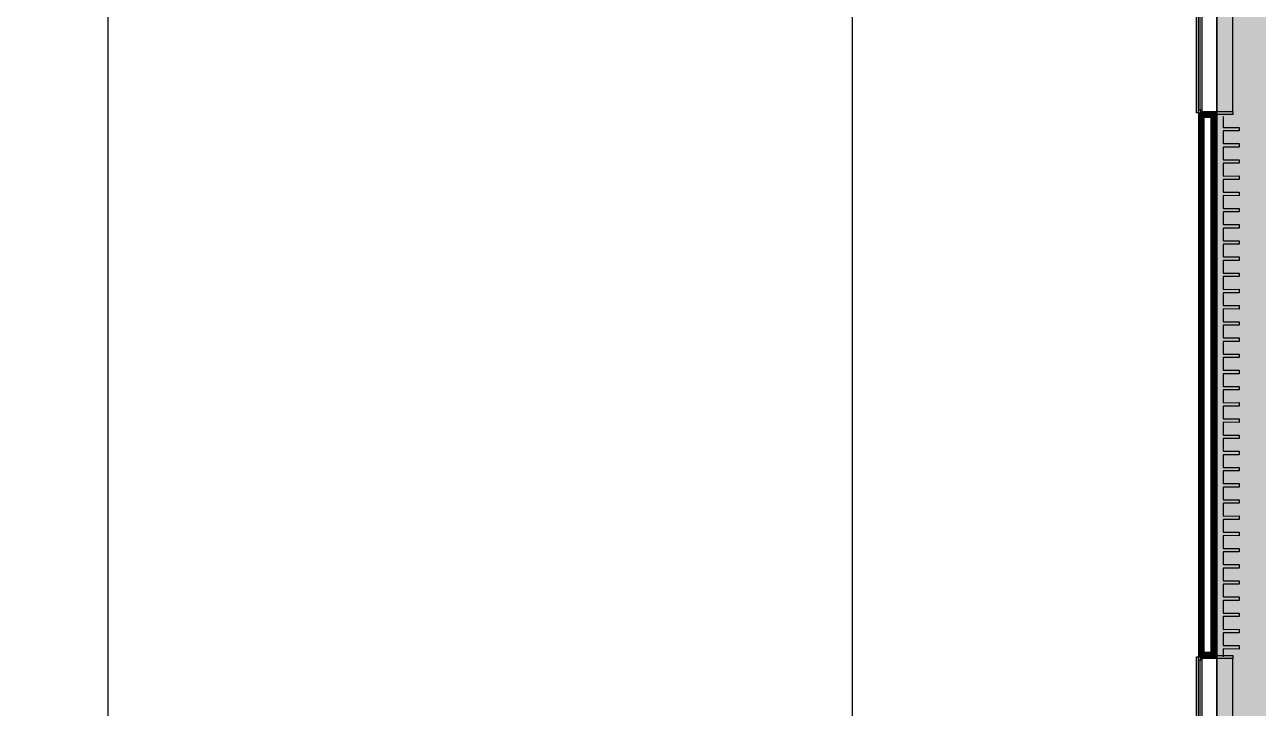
# Model space of a CAD drawing. Header units: millimetres. Extents: x -284281 to 1648660, y -821378 to -151356.
# Drawn here: x 444506 to 463570, y -195285 to -184729 of the extents above; entities that cross this region are included whole.
import ezdxf

# ---------------------------------------------------------------- set-up
doc = ezdxf.new("R2010")
doc.units = ezdxf.units.MM
doc.header["$MEASUREMENT"] = 0
doc.set_wipeout_variables(frame=1)
doc.linetypes.add('Traits', pattern=[282.222223, 141.111112, -141.111112])
doc.linetypes.add('Wipeout_Contour', pattern=[1000, 0, -1000])
for name, color, linetype in [('Cotations - 1_100', 7, 'Continuous'), ('Fenêtres ARCHICAD', 7, 'Continuous'), ('Nouveau_0', 7, 'Continuous'), ('Sols_ Dalles', 7, 'Continuous')]:
    doc.layers.add(name, color=color, linetype=linetype)
doc.styles.add('STYLE_GENERE_2', font='arial.ttf')
doc.dimstyles.new('STYLE_GENERE__1', dxfattribs={"dimtxt": 250, "dimasz": 190, "dimexe": 0.18, "dimexo": 0.0625, "dimgap": 0, "dimtad": 1, "dimtih": 1, "dimtoh": 1, "dimlfac": 0.001, "dimzin": 0, "dimdsep": 46, "dimtxsty": 'STYLE_GENERE_2', "dimblk": 'ARROWHEAD_6', "dimblk1": 'ARROWHEAD_6', "dimblk2": 'ARROWHEAD_6', "dimcen": 0.09, "dimse1": 1, "dimse2": 1, "dimclrd": 7, "dimclre": 7, "dimclrt": 7, "dimazin": 0, "dimtfac": 1, "dimtdec": 4, "dimtmove": 0, "dimatfit": 3, "dimfxl": 1, "dimtolj": 1, "dimtzin": 0, "dimarcsym": 0})
doc.dimstyles.new('STYLE_GENERE__2', dxfattribs={"dimtxt": 250, "dimasz": 190, "dimexe": 0.18, "dimexo": 0.0625, "dimgap": 0, "dimtad": 1, "dimlfac": 0.001, "dimzin": 0, "dimdsep": 46, "dimtxsty": 'STYLE_GENERE_2', "dimblk": 'ARROWHEAD_6', "dimblk1": 'ARROWHEAD_6', "dimblk2": 'ARROWHEAD_6', "dimcen": 0.09, "dimse1": 1, "dimse2": 1, "dimclrd": 7, "dimclre": 7, "dimclrt": 7, "dimazin": 0, "dimtfac": 1, "dimtdec": 4, "dimtmove": 0, "dimatfit": 3, "dimfxl": 1, "dimtolj": 1, "dimtzin": 0, "dimarcsym": 0})
pattern_1 = [(45, (0, 175), (-55.684659, 55.684659), [0, -52.5, 0, -78.75]), (110, (175, 175), (74.000794, 26.934086), [0, -38.5, 0, -66.5])]
pattern_2 = [(45, (0, 0), (-7.07106781, 7.07106781), [])]

# ---------------------------------------------------------------- blocks, each defined once
blk = doc.blocks.new('Dalle_30_2', base_point=(380203, -171996))
at = {"layer": 'Sols_ Dalles', "linetype": 'Continuous', "lineweight": 0, "true_color": 0x2e271c}
blk.add_hatch(color=250, dxfattribs=at).paths.add_polyline_path([(380203, -171996), (380203, -230016), (380203, -260811), (415475, -260811), (415475, -260796), (415475, -258650), (415475, -258011), (415475, -222496), (405655, -222496), (405655, -218296), (415454, -218296), (415454, -204496), (412055, -204496), (412055, -201781), (412055, -189811), (436505, -189811), (436505, -253396), (436505, -253416), (437905, -253416), (437905, -253396), (437905, -188411), (410655, -188411), (410655, -200381), (410655, -205896), (414054, -205896), (414054, -216896), (404255, -216896), (404255, -223896), (414054, -223896), (414054, -258650), (414054, -259411), (382690, -259411), (381560, -259411), (381560, -231416), (381560, -173396), (462926, -173396), (462926, -253416), (464326, -253416), (464326, -171996)])
at = {"layer": 'Sols_ Dalles', "color": 250, "linetype": 'Continuous', "lineweight": 5, "true_color": 0x1f1f1f, "flags": 128}
blk.add_lwpolyline([(381560, -259411), (381560, -231416), (381560, -173396), (462926, -173396), (462926, -253416)], dxfattribs=at)
blk = doc.blocks.new('Fenêtre 25')
at = {"layer": 'Fenêtres ARCHICAD', "color": 7, "linetype": 'Continuous', "lineweight": 5}
for p, q in [((-800, 0), (-800, 33)), ((-800, 33), (800, 33)), ((800, 33), (800, 0)), ((-800, -30), (800, -30)), ((-800, -280), (-800, -50)), ((-800, -50), (-775, -50)), ((-775, -50), (-775, -280)), ((775, -280), (775, -50)), ((775, -50), (800, -50)), ((800, -50), (800, -280)), ((-825, -530), (-825, -280)), ((-825, -280), (-775, -280)), ((-825, -280), (-800, -280)), ((-825, -280), (-800, -280)), ((-800, -195), (-800, -265)), ((-800, -195), (-800, -265)), ((-800, -195), (-800, -265)), ((-800, -195), (-800, -265)), ((-800, -265), (-800, -280)), ((-800, -265), (-800, -280)), ((-775, -280), (-800, -280)), ((-775, -280), (-775, -530)), ((800, -280), (775, -280)), ((775, -280), (825, -280)), ((775, -530), (775, -280)), ((800, -195), (800, -265)), ((800, -195), (800, -265)), ((800, -195), (800, -265)), ((800, -195), (800, -265)), ((800, -265), (800, -280)), ((800, -265), (800, -280)), ((800, -280), (825, -280)), ((800, -280), (825, -280)), ((825, -280), (825, -530)), ((-775, -530), (-825, -530)), ((-775, -530), (775, -530)), ((825, -530), (775, -530))]:
    blk.add_line(p, q, dxfattribs=at)
at = {"layer": 'Fenêtres ARCHICAD', "color": 7, "linetype": 'Traits', "lineweight": 5}
blk.add_line((-800, 0), (800, 0), dxfattribs=at)
at = {"color": 254, "linetype": 'Wipeout_Contour', "lineweight": 0, "ltscale": 3003.33026}
blk.add_wipeout([(-750, 0), (-750, -50), (750, -50), (750, 0)], dxfattribs=at).dxf.layer = 'Fenêtres ARCHICAD'
at = {"layer": 'Fenêtres ARCHICAD', "color": 7, "linetype": 'Continuous', "lineweight": 5}
for p, q in [((-800, 0), (-750, 0)), ((-800, 0), (-800, -15)), ((-800, 0), (-800, -15)), ((-750, 0), (-750, -50)), ((-750, 0), (750, 0)), ((750, -50), (750, 0)), ((750, 0), (800, 0)), ((800, 0), (800, -15)), ((800, 0), (800, -15)), ((-800, -15), (-800, -50)), ((-800, -15), (-800, -50)), ((-750, -50), (-800, -50)), ((-800, -50), (-800, -85)), ((-800, -50), (-800, -85)), ((-800, -85), (-800, -195)), ((-800, -85), (-800, -195)), ((-800, -85), (-800, -195)), ((-800, -85), (-800, -195)), ((-750, -25), (750, -25)), ((750, -50), (-750, -50)), ((800, -50), (750, -50)), ((800, -15), (800, -50)), ((800, -15), (800, -50)), ((800, -50), (800, -85)), ((800, -50), (800, -85)), ((800, -85), (800, -195)), ((800, -85), (800, -195)), ((800, -85), (800, -195)), ((800, -85), (800, -195))]:
    blk.add_line(p, q, dxfattribs=at)
blk = doc.blocks.new('Mur_176_2', base_point=(462926, -173396))
at = {"color": 254, "linetype": 'Wipeout_Contour', "lineweight": 0, "ltscale": 2002076.797265208}
blk.add_wipeout([(462911, -194493), (462926, -194493), (462926, -186093), (462911, -186093)], dxfattribs=at)
at = {"linetype": 'Continuous', "lineweight": 5, "true_color": 0x5f5f5f}
h = blk.add_hatch(dxfattribs=at)
h.set_pattern_fill('ENDUIT_0002', color=251, style=0, pattern_type=2)
h.set_pattern_definition(pattern_1)
h.paths.add_polyline_path([(462911, -194493), (462926, -194493), (462926, -186093), (462911, -186093)])
at = {"color": 254, "linetype": 'Wipeout_Contour', "lineweight": 0, "ltscale": 2001918.571931939}
blk.add_wipeout([(462911, -186093), (462841, -186163), (462841, -194423), (462911, -194493)], dxfattribs=at)
at = {"linetype": 'Continuous', "lineweight": 5, "true_color": 0x5f5f5f}
h = blk.add_hatch(dxfattribs=at)
h.set_pattern_fill('BRIQUES_TERRE_CUITE__INT_94', color=251, style=0, pattern_type=2)
h.set_pattern_definition(pattern_2)
h.paths.add_polyline_path([(462911, -186093), (462841, -186163), (462841, -194423), (462911, -194493)])
at = {"color": 254, "linetype": 'Wipeout_Contour', "lineweight": 0, "ltscale": 2001584.626569613}
blk.add_wipeout([(462731, -186163), (462731, -194423), (462841, -194423), (462841, -186163)], dxfattribs=at)
at = {"color": 254, "linetype": 'Wipeout_Contour', "lineweight": 0, "ltscale": 2001096.459616315}
blk.add_wipeout([(462661, -186093), (462646, -186093), (462646, -194493), (462661, -194493)], dxfattribs=at)
at = {"linetype": 'Continuous', "lineweight": 5, "true_color": 0x5f5f5f}
h = blk.add_hatch(dxfattribs=at)
h.set_pattern_fill('ENDUIT_0002', color=251, style=0, pattern_type=2)
h.set_pattern_definition(pattern_1)
h.paths.add_polyline_path([(462661, -186093), (462646, -186093), (462646, -194493), (462661, -194493)])
at = {"color": 254, "linetype": 'Wipeout_Contour', "lineweight": 0, "ltscale": 2001253.678826159}
blk.add_wipeout([(462661, -186093), (462661, -194493), (462731, -194493), (462731, -186093)], dxfattribs=at)
at = {"linetype": 'Continuous', "lineweight": 5, "true_color": 0x5f5f5f}
h = blk.add_hatch(dxfattribs=at)
h.set_pattern_fill('BRIQUES_TERRE_CUITE__INT_94', color=251, style=0, pattern_type=2)
h.set_pattern_definition(pattern_2)
h.paths.add_polyline_path([(462661, -186093), (462661, -194493), (462731, -194493), (462731, -186093)])
at = {"color": 254, "linetype": 'Wipeout_Contour', "lineweight": 0, "ltscale": 1995315.401076376}
blk.add_wipeout([(462841, -186163), (462911, -186093), (462731, -186093), (462731, -186163)], dxfattribs=at)
at = {"color": 254, "linetype": 'Wipeout_Contour', "lineweight": 0, "ltscale": 2007986.03538886}
blk.add_wipeout([(462841, -194423), (462731, -194423), (462731, -194493), (462911, -194493)], dxfattribs=at)
at = {"linetype": 'Continuous', "lineweight": 5, "true_color": 0x5f5f5f}
h = blk.add_hatch(dxfattribs=at)
h.set_pattern_fill('BRIQUES_TERRE_CUITE__INT_94', color=251, style=0, pattern_type=2)
h.set_pattern_definition(pattern_2)
h.paths.add_polyline_path([(462841, -186163), (462911, -186093), (462731, -186093), (462731, -186163)])
h = blk.add_hatch(dxfattribs=at)
h.set_pattern_fill('BRIQUES_TERRE_CUITE__INT_94', color=251, style=0, pattern_type=2)
h.set_pattern_definition(pattern_2)
h.paths.add_polyline_path([(462841, -194423), (462731, -194423), (462731, -194493), (462911, -194493)])
at = {"color": 7, "linetype": 'Continuous', "lineweight": 5}
for p, q in [((462646, -186093), (462661, -186093)), ((462661, -186093), (462661, -194493)), ((462661, -186093), (462696, -186093)), ((462696, -186093), (462731, -186093)), ((462731, -186093), (462841, -186093)), ((462731, -186093), (462841, -186093)), ((462731, -194423), (462731, -186163)), ((462841, -186163), (462731, -186163)), ((462841, -186093), (462911, -186093)), ((462841, -186093), (462911, -186093)), ((462841, -194423), (462841, -186163)), ((462911, -194493), (462911, -186093)), ((462911, -186093), (462926, -186093)), ((462926, -186118), (462926, -186093)), ((462841, -194423), (462731, -194423)), ((462646, -194493), (462661, -194493)), ((462661, -194493), (462696, -194493)), ((462696, -194493), (462731, -194493)), ((462731, -194493), (462841, -194493)), ((462731, -194493), (462841, -194493)), ((462841, -194493), (462911, -194493)), ((462841, -194493), (462911, -194493)), ((462911, -194493), (462926, -194493)), ((462926, -194493), (462926, -194468))]:
    blk.add_line(p, q, dxfattribs=at)
at = {"color": 7, "linetype": 'Continuous', "lineweight": 5, "flags": 128}
for points in [[(462646, -186093), (462646, -194493)], [(462926, -194493), (462926, -186093)]]:
    blk.add_lwpolyline(points, dxfattribs=at)
at = {"layer": 'Fenêtres ARCHICAD', "color": 7, "linetype": 'Continuous', "lineweight": 5, "zscale": 1000, "rotation": 89.99999999999997}
for p in [(462646, -185293), (462646, -195293)]:
    blk.add_blockref('Fenêtre 25', p, dxfattribs=at)
blk = doc.blocks.new('Tôle profilée 25')
at = {"color": 7, "linetype": 'Continuous', "lineweight": 5}
for p, q in [((0, 8347.3), (0, 8176.5)), ((-250, 8177.5), (-250, 8150)), ((0, 8176.5), (-250, 8177.5)), ((-250, 8150), (-250, 8122.5)), ((-250, 8122.5), (0, 8123.5)), ((0, 8123.5), (0, 7926.5)), ((-250, 7927.5), (-250, 7900)), ((0, 7926.5), (-250, 7927.5)), ((-250, 7900), (-250, 7872.5)), ((-250, 7872.5), (0, 7873.5)), ((0, 7873.5), (0, 7676.5)), ((-250, 7677.5), (-250, 7650)), ((0, 7676.5), (-250, 7677.5)), ((-250, 7650), (-250, 7622.5)), ((-250, 7622.5), (0, 7623.5)), ((0, 7623.5), (0, 7426.5)), ((-250, 7427.5), (-250, 7400)), ((0, 7426.5), (-250, 7427.5)), ((-250, 7400), (-250, 7372.5)), ((-250, 7372.5), (0, 7373.5)), ((0, 7373.5), (0, 7176.5)), ((-250, 7177.5), (-250, 7150)), ((0, 7176.5), (-250, 7177.5)), ((-250, 7150), (-250, 7122.5)), ((-250, 7122.5), (0, 7123.5)), ((0, 7123.5), (0, 6926.5)), ((-250, 6927.5), (-250, 6900)), ((0, 6926.5), (-250, 6927.5)), ((-250, 6900), (-250, 6872.5)), ((-250, 6872.5), (0, 6873.5)), ((0, 6873.5), (0, 6676.5)), ((-250, 6677.5), (-250, 6650)), ((0, 6676.5), (-250, 6677.5)), ((-250, 6650), (-250, 6622.5)), ((-250, 6622.5), (0, 6623.5)), ((0, 6623.5), (0, 6426.5)), ((-250, 6427.5), (-250, 6400)), ((0, 6426.5), (-250, 6427.5)), ((-250, 6400), (-250, 6372.5)), ((-250, 6372.5), (0, 6373.5)), ((0, 6373.5), (0, 6176.5)), ((-250, 6177.5), (-250, 6150)), ((0, 6176.5), (-250, 6177.5)), ((-250, 6150), (-250, 6122.5)), ((-250, 6122.5), (0, 6123.5)), ((0, 6123.5), (0, 5926.5)), ((-250, 5927.5), (-250, 5900)), ((0, 5926.5), (-250, 5927.5)), ((-250, 5900), (-250, 5872.5)), ((-250, 5872.5), (0, 5873.5)), ((0, 5873.5), (0, 5676.5)), ((-250, 5677.5), (-250, 5650)), ((0, 5676.5), (-250, 5677.5)), ((-250, 5650), (-250, 5622.5)), ((-250, 5622.5), (0, 5623.5)), ((0, 5623.5), (0, 5426.5)), ((-250, 5427.5), (-250, 5400)), ((0, 5426.5), (-250, 5427.5)), ((-250, 5400), (-250, 5372.5)), ((-250, 5372.5), (0, 5373.5)), ((0, 5373.5), (0, 5176.5)), ((-250, 5177.5), (-250, 5150)), ((0, 5176.5), (-250, 5177.5)), ((-250, 5150), (-250, 5122.5)), ((-250, 5122.5), (0, 5123.5)), ((0, 5123.5), (0, 4926.5)), ((-250, 4927.5), (-250, 4900)), ((0, 4926.5), (-250, 4927.5)), ((-250, 4900), (-250, 4872.5)), ((-250, 4872.5), (0, 4873.5)), ((0, 4873.5), (0, 4676.5)), ((-250, 4677.5), (-250, 4650)), ((0, 4676.5), (-250, 4677.5)), ((-250, 4650), (-250, 4622.5)), ((-250, 4622.5), (0, 4623.5)), ((0, 4623.5), (0, 4426.5)), ((-250, 4427.5), (-250, 4400)), ((0, 4426.5), (-250, 4427.5)), ((-250, 4400), (-250, 4372.5)), ((-250, 4372.5), (0, 4373.5)), ((0, 4373.5), (0, 4176.5)), ((-250, 4177.5), (-250, 4150)), ((0, 4176.5), (-250, 4177.5)), ((-250, 4150), (-250, 4122.5)), ((-250, 4122.5), (0, 4123.5)), ((0, 4123.5), (0, 3926.5)), ((-250, 3927.5), (-250, 3900)), ((0, 3926.5), (-250, 3927.5)), ((-250, 3900), (-250, 3872.5)), ((-250, 3872.5), (0, 3873.5)), ((0, 3873.5), (0, 3676.5)), ((-250, 3677.5), (-250, 3650)), ((0, 3676.5), (-250, 3677.5)), ((-250, 3650), (-250, 3622.5)), ((-250, 3622.5), (0, 3623.5)), ((0, 3623.5), (0, 3426.5)), ((-250, 3427.5), (-250, 3400)), ((0, 3426.5), (-250, 3427.5)), ((-250, 3400), (-250, 3372.5)), ((-250, 3372.5), (0, 3373.5)), ((0, 3373.5), (0, 3176.5)), ((-250, 3177.5), (-250, 3150)), ((0, 3176.5), (-250, 3177.5)), ((-250, 3150), (-250, 3122.5)), ((-250, 3122.5), (0, 3123.5)), ((0, 3123.5), (0, 2926.5)), ((-250, 2927.5), (-250, 2900)), ((0, 2926.5), (-250, 2927.5)), ((-250, 2900), (-250, 2872.5)), ((-250, 2872.5), (0, 2873.5)), ((0, 2873.5), (0, 2676.5)), ((-250, 2677.5), (-250, 2650)), ((0, 2676.5), (-250, 2677.5)), ((-250, 2650), (-250, 2622.5)), ((-250, 2622.5), (0, 2623.5)), ((0, 2623.5), (0, 2426.5)), ((-250, 2427.5), (-250, 2400)), ((0, 2426.5), (-250, 2427.5)), ((-250, 2400), (-250, 2372.5)), ((-250, 2372.5), (0, 2373.5)), ((0, 2373.5), (0, 2176.5)), ((-250, 2177.5), (-250, 2150)), ((0, 2176.5), (-250, 2177.5)), ((-250, 2150), (-250, 2122.5)), ((-250, 2122.5), (0, 2123.5)), ((0, 2123.5), (0, 1926.5)), ((-250, 1927.5), (-250, 1900)), ((0, 1926.5), (-250, 1927.5)), ((-250, 1900), (-250, 1872.5)), ((-250, 1872.5), (0, 1873.5)), ((0, 1873.5), (0, 1676.5)), ((-250, 1677.5), (-250, 1650)), ((0, 1676.5), (-250, 1677.5)), ((-250, 1650), (-250, 1622.5)), ((-250, 1622.5), (0, 1623.5)), ((0, 1623.5), (0, 1426.5)), ((-250, 1427.5), (-250, 1400)), ((0, 1426.5), (-250, 1427.5)), ((-250, 1400), (-250, 1372.5)), ((-250, 1372.5), (0, 1373.5)), ((0, 1373.5), (0, 1176.5)), ((-250, 1177.5), (-250, 1150)), ((0, 1176.5), (-250, 1177.5)), ((-250, 1150), (-250, 1122.5)), ((-250, 1122.5), (0, 1123.5)), ((0, 1123.5), (0, 926.5)), ((-250, 927.5), (-250, 900)), ((0, 926.5), (-250, 927.5)), ((-250, 900), (-250, 872.5)), ((-250, 872.5), (0, 873.5)), ((0, 873.5), (0, 676.5)), ((-250, 677.5), (-250, 650)), ((0, 676.5), (-250, 677.5)), ((-250, 650), (-250, 622.5)), ((-250, 622.5), (0, 623.5)), ((0, 623.5), (0, 426.5)), ((-250, 427.5), (-250, 400)), ((0, 426.5), (-250, 427.5)), ((-250, 400), (-250, 372.5)), ((-250, 372.5), (0, 373.5)), ((0, 373.5), (0, 176.5)), ((-250, 177.5), (-250, 150)), ((0, 176.5), (-250, 177.5)), ((-250, 150), (-250, 122.5)), ((-250, 122.5), (0, 123.5)), ((0, 123.5), (0, 0))]:
    blk.add_line(p, q, dxfattribs=at)
blk = doc.blocks.new('*D987')
at = {"layer": 'Cotations - 1_100', "color": 7, "linetype": 'Continuous', "lineweight": 5, "transparency": 16777216}
for p, q in [((438205, -177833), (438205, -177458)), ((462646, -177833), (462646, -177458)), ((438305, -177546), (438105, -177746)), ((438205, -177646), (462646, -177646)), ((462746, -177546), (462546, -177746))]:
    blk.add_line(p, q, dxfattribs=at)
at = {"layer": 'Cotations - 1_100', "color": 7, "lineweight": 5, "transparency": 16777216, "char_height": 250, "attachment_point": 7, "style": 'STYLE_GENERE_2'}
for s, insert in [('\\A1;{\\pql;\\fArial|b0|i0|c0|p38;24,44}', (449665, -177596)), ('\\A1;{\\pql;\\fArial|b0|i0|c0|p38;0,28}', (461880, -177596))]:
    blk.add_mtext(s, dxfattribs=dict(at, insert=insert))
blk = doc.blocks.new('ARROWHEAD_6')
at = {"color": 0, "linetype": 'Continuous', "lineweight": 0}
for p, q in [((0, 0), (-1, 0)), ((-0.5, -0.5), (0.5, 0.5))]:
    blk.add_line(p, q, dxfattribs=at)
blk = doc.blocks.new('*D988')
at = {"layer": 'Cotations - 1_100', "color": 7, "linetype": 'Continuous', "lineweight": 5, "transparency": 16777216}
for p, q in [((462646, -177833), (462646, -177458)), ((462926, -177833), (462926, -177458)), ((462746, -177546), (462546, -177746)), ((462646, -177646), (462926, -177646)), ((462826, -177746), (463026, -177546)), ((462926, -177646), (463076, -177646))]:
    blk.add_line(p, q, dxfattribs=at)
blk = doc.blocks.new('*D989')
at = {"layer": 'Cotations - 1_100', "color": 7, "linetype": 'Continuous', "lineweight": 5, "transparency": 16777216}
for p, q in [((457400, -173776), (457200, -173576)), ((457300, -173676), (457300, -173526)), ((457488, -173676), (457113, -173676)), ((457300, -253116), (457300, -173676)), ((457488, -253116), (457113, -253116)), ((457200, -253016), (457400, -253216)), ((457300, -253266), (457300, -253116))]:
    blk.add_line(p, q, dxfattribs=at)
at = {"layer": 'Cotations - 1_100', "color": 7, "lineweight": 5, "transparency": 16777216, "insert": (457250, -213823), "char_height": 250, "attachment_point": 7, "rotation": 90, "style": 'STYLE_GENERE_2'}
blk.add_mtext('\\A1;{\\pql;\\fArial|b0|i0|c0|p38;79,44}', dxfattribs=at)
blk = doc.blocks.new('*D1139')
at = {"layer": 'Cotations - 1_100', "color": 7, "linetype": 'Continuous', "lineweight": 5, "transparency": 16777216}
for p, q in [((445794, -173396), (445794, -173246)), ((445982, -173396), (445607, -173396)), ((445894, -173496), (445694, -173296)), ((445794, -253396), (445794, -173396)), ((445694, -253296), (445894, -253496)), ((445982, -253396), (445607, -253396)), ((445794, -253546), (445794, -253396))]:
    blk.add_line(p, q, dxfattribs=at)
at = {"layer": 'Cotations - 1_100', "color": 7, "lineweight": 5, "transparency": 16777216, "insert": (445744, -213823), "char_height": 250, "attachment_point": 7, "rotation": 90, "style": 'STYLE_GENERE_2'}
blk.add_mtext('\\A1;{\\pql;\\fArial|b0|i0|c0|p38;80,00}', dxfattribs=at)

msp = doc.modelspace()

# ---------------------------------------------------------------- block references
at = {"layer": 'Sols_ Dalles', "color": 250, "linetype": 'Continuous', "lineweight": 5, "true_color": 0x1f1f1f}
msp.add_blockref('Dalle_30_2', (380202.95244, -171995.57011), dxfattribs=at)

# ---------------------------------------------------------------- next in the draw order: block references
at = {"color": 7, "lineweight": 5}
msp.add_blockref('Mur_176_2', (462925.55265, -173395.57011), dxfattribs=at)

# ---------------------------------------------------------------- next in the draw order: linework, layer by layer
at = {"layer": 'Nouveau_0', "color": 7, "linetype": 'Continuous', "lineweight": 5}
msp.add_lwpolyline([(462925.55265, -173395.57011), (462925.55265, -253395.57011), (437925.55265, -253395.57011), (437925.55265, -173395.57011)], close=True, dxfattribs=at)

# ---------------------------------------------------------------- next in the draw order: block references
at = {"color": 7, "linetype": 'Continuous', "lineweight": 5, "xscale": -1, "zscale": 1000}
msp.add_blockref('Tôle profilée 25', (463025.55265, -194492.54765), dxfattribs=at)

# ---------------------------------------------------------------- next in the draw order: dimensions: what is measured, and where the dimension line sits
at = {"layer": 'Cotations - 1_100', "color": 7, "linetype": 'Continuous', "lineweight": 5}
for base, p1, p2, picture, middle in [((445794.22597, -173395.57011), (462925.55265, -253395.57129), (462925.55265, -173395.57011), '*D1139', (445619.22597, -213402.99823)), ((457300.40824, -173675.62175), (462645.55265, -253115.57129), (462645.55265, -173675.62175), '*D989', (457125.40824, -213403.02405))]:
    dim = msp.add_linear_dim(base=base, p1=p1, p2=p2, angle=90, dimstyle='STYLE_GENERE__2', dxfattribs=at)
    dim.commit()
    dim.dimension.update_dxf_attribs({"geometry": picture, "text_midpoint": middle, "dimtype": 160, "text_rotation": 90})
for base, p1, p2, picture, middle in [((462645.55265, -177645.56191), (438205.06106, -213397.84995), (462645.55265, -213395.59652), '*D987', (450085.30682, -177470.56191)), ((462925.55265, -177645.56191), (462645.55265, -213395.59652), (462925.55265, -213395.5707), '*D988', (462205.11391, -177470.56191))]:
    dim = msp.add_linear_dim(base=base, p1=p1, p2=p2, dimstyle='STYLE_GENERE__1', dxfattribs=at)
    dim.commit()
    dim.dimension.update_dxf_attribs({"geometry": picture, "text_midpoint": middle, "dimtype": 160})

doc.saveas('drawing.dxf')
